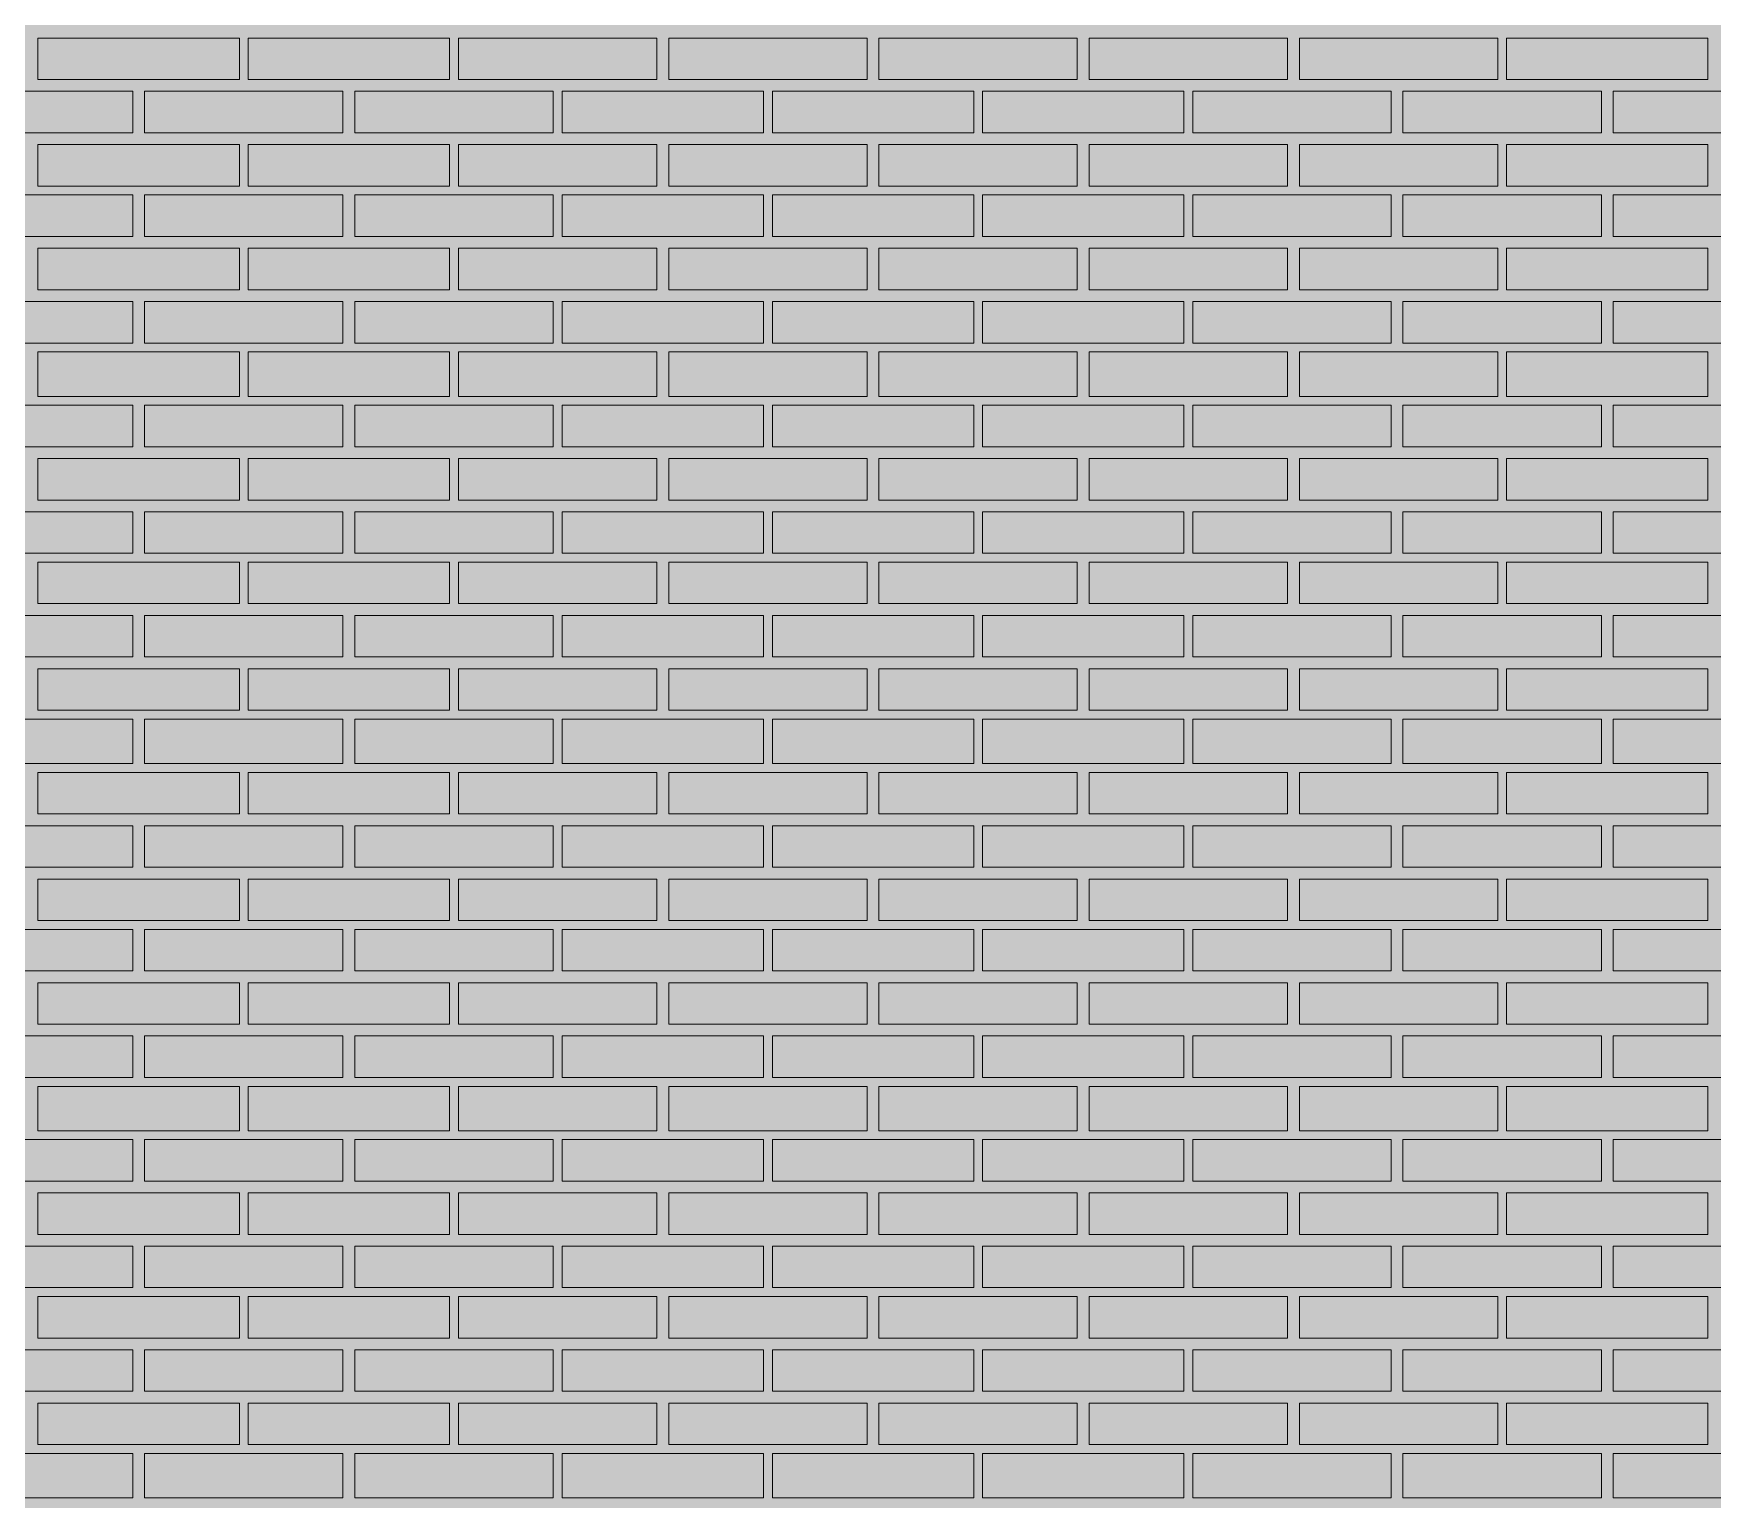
# Model space of a CAD drawing. Header units: millimetres. Extents: x -28928 to 100580, y -22867 to 36490.
# Drawn here: x -17367 to -14968, y 20496 to 22590 of the extents above; entities that cross this region are included whole.
import ezdxf

# ---------------------------------------------------------------- set-up
doc = ezdxf.new("R2010")
doc.units = ezdxf.units.MM
doc.layers.add('PDF _Геометрия', color=7, linetype='Continuous', true_color=0x8f8e8d)
doc.layers.add('PDF _Сплошная заливка', color=7, linetype='Continuous', true_color=0xffffff)

msp = doc.modelspace()

# ---------------------------------------------------------------- hatches: boundary and pattern name
at = {"layer": 'PDF _Сплошная заливка', "true_color": 0xdcd6cf, "transparency": 33554559}
msp.add_hatch(color=254, dxfattribs=at).paths.add_polyline_path([(-18676.6, 16343.4), (-18676.6, 19592.6), (-17276.3, 19592.6), (-17276.3, 16343.4), (19112.6, 16343.4), (19112.6, 30089.1), (-21853.9, 30089.1), (-21853.9, 16343.4), (-21375.9, 16343.4), (-21375.9, 19592.6), (-19277.4, 19592.6), (-19277.4, 16343.4)])

# ---------------------------------------------------------------- linework, layer by layer
at = {"layer": 'PDF _Геометрия', "lineweight": 9}
for points in [[(-17073.2, 22583.7), (-17073.2, 22524.5), (-17360.9, 22524.5), (-17360.9, 22583.7)], [(-16772.8, 22583.7), (-16772.8, 22524.5), (-17060.5, 22524.5), (-17060.5, 22583.7)], [(-16476.6, 22583.7), (-16476.6, 22524.5), (-16760.1, 22524.5), (-16760.1, 22583.7)], [(-16176.3, 22583.7), (-16176.3, 22524.5), (-16459.7, 22524.5), (-16459.7, 22583.7)], [(-15875.9, 22583.7), (-15875.9, 22524.5), (-16159.3, 22524.5), (-16159.3, 22583.7)], [(-15575.5, 22583.7), (-15575.5, 22524.5), (-15858.9, 22524.5), (-15858.9, 22583.7)], [(-15275.1, 22583.7), (-15275.1, 22524.5), (-15558.6, 22524.5), (-15558.6, 22583.7)], [(-14974.7, 22583.7), (-14974.7, 22524.5), (-15262.4, 22524.5), (-15262.4, 22583.7)], [(-17225.5, 22448.4), (-17365.1, 22448.4), (-17508.9, 22448.4), (-17508.9, 22507.6), (-17365.1, 22507.6), (-17225.5, 22507.6)], [(-16925.1, 22448.4), (-17068.9, 22448.4), (-17208.6, 22448.4), (-17208.6, 22507.6), (-17068.9, 22507.6), (-16925.1, 22507.6)], [(-16624.7, 22448.4), (-16768.6, 22448.4), (-16908.2, 22448.4), (-16908.2, 22507.6), (-16768.6, 22507.6), (-16624.7, 22507.6)], [(-16324.3, 22448.4), (-16468.2, 22448.4), (-16612, 22448.4), (-16612, 22507.6), (-16468.2, 22507.6), (-16324.3, 22507.6)], [(-16023.9, 22448.4), (-16167.8, 22448.4), (-16311.6, 22448.4), (-16311.6, 22507.6), (-16167.8, 22507.6), (-16023.9, 22507.6)], [(-15723.6, 22448.4), (-15867.4, 22448.4), (-16011.3, 22448.4), (-16011.3, 22507.6), (-15867.4, 22507.6), (-15723.6, 22507.6)], [(-15427.4, 22448.4), (-15567, 22448.4), (-15710.9, 22448.4), (-15710.9, 22507.6), (-15567, 22507.6), (-15427.4, 22507.6)], [(-15127, 22448.4), (-15266.6, 22448.4), (-15410.5, 22448.4), (-15410.5, 22507.6), (-15266.6, 22507.6), (-15127, 22507.6)], [(-14826.6, 22448.4), (-14970.5, 22448.4), (-15110.1, 22448.4), (-15110.1, 22507.6), (-14970.5, 22507.6), (-14826.6, 22507.6)], [(-17073.2, 22431.4), (-17073.2, 22372.2), (-17360.9, 22372.2), (-17360.9, 22431.4)], [(-16772.8, 22431.4), (-16772.8, 22372.2), (-17060.5, 22372.2), (-17060.5, 22431.4)], [(-16476.6, 22431.4), (-16476.6, 22372.2), (-16760.1, 22372.2), (-16760.1, 22431.4)], [(-16176.3, 22431.4), (-16176.3, 22372.2), (-16459.7, 22372.2), (-16459.7, 22431.4)], [(-15875.9, 22431.4), (-15875.9, 22372.2), (-16159.3, 22372.2), (-16159.3, 22431.4)], [(-15575.5, 22431.4), (-15575.5, 22372.2), (-15858.9, 22372.2), (-15858.9, 22431.4)], [(-15275.1, 22431.4), (-15275.1, 22372.2), (-15558.6, 22372.2), (-15558.6, 22431.4)], [(-14974.7, 22431.4), (-14974.7, 22372.2), (-15262.4, 22372.2), (-15262.4, 22431.4)], [(-17225.5, 22300.3), (-17365.1, 22300.3), (-17508.9, 22300.3), (-17508.9, 22359.5), (-17365.1, 22359.5), (-17225.5, 22359.5)], [(-16925.1, 22300.3), (-17068.9, 22300.3), (-17208.6, 22300.3), (-17208.6, 22359.5), (-17068.9, 22359.5), (-16925.1, 22359.5)], [(-16624.7, 22300.3), (-16768.6, 22300.3), (-16908.2, 22300.3), (-16908.2, 22359.5), (-16768.6, 22359.5), (-16624.7, 22359.5)], [(-16324.3, 22300.3), (-16468.2, 22300.3), (-16612, 22300.3), (-16612, 22359.5), (-16468.2, 22359.5), (-16324.3, 22359.5)], [(-16023.9, 22300.3), (-16167.8, 22300.3), (-16311.6, 22300.3), (-16311.6, 22359.5), (-16167.8, 22359.5), (-16023.9, 22359.5)], [(-15723.6, 22300.3), (-15867.4, 22300.3), (-16011.3, 22300.3), (-16011.3, 22359.5), (-15867.4, 22359.5), (-15723.6, 22359.5)], [(-15427.4, 22300.3), (-15567, 22300.3), (-15710.9, 22300.3), (-15710.9, 22359.5), (-15567, 22359.5), (-15427.4, 22359.5)], [(-15127, 22300.3), (-15266.6, 22300.3), (-15410.5, 22300.3), (-15410.5, 22359.5), (-15266.6, 22359.5), (-15127, 22359.5)], [(-14826.6, 22300.3), (-14970.5, 22300.3), (-15110.1, 22300.3), (-15110.1, 22359.5), (-14970.5, 22359.5), (-14826.6, 22359.5)], [(-17073.2, 22283.4), (-17073.2, 22224.1), (-17360.9, 22224.1), (-17360.9, 22283.4)], [(-16772.8, 22283.4), (-16772.8, 22224.1), (-17060.5, 22224.1), (-17060.5, 22283.4)], [(-16476.6, 22283.4), (-16476.6, 22224.1), (-16760.1, 22224.1), (-16760.1, 22283.4)], [(-16176.3, 22283.4), (-16176.3, 22224.1), (-16459.7, 22224.1), (-16459.7, 22283.4)], [(-15875.9, 22283.4), (-15875.9, 22224.1), (-16159.3, 22224.1), (-16159.3, 22283.4)], [(-15575.5, 22283.4), (-15575.5, 22224.1), (-15858.9, 22224.1), (-15858.9, 22283.4)], [(-15275.1, 22283.4), (-15275.1, 22224.1), (-15558.6, 22224.1), (-15558.6, 22283.4)], [(-14974.7, 22283.4), (-14974.7, 22224.1), (-15262.4, 22224.1), (-15262.4, 22283.4)], [(-17225.5, 22148), (-17365.1, 22148), (-17508.9, 22148), (-17508.9, 22207.2), (-17365.1, 22207.2), (-17225.5, 22207.2)], [(-16925.1, 22148), (-17068.9, 22148), (-17208.6, 22148), (-17208.6, 22207.2), (-17068.9, 22207.2), (-16925.1, 22207.2)], [(-16624.7, 22148), (-16768.6, 22148), (-16908.2, 22148), (-16908.2, 22207.2), (-16768.6, 22207.2), (-16624.7, 22207.2)], [(-16324.3, 22148), (-16468.2, 22148), (-16612, 22148), (-16612, 22207.2), (-16468.2, 22207.2), (-16324.3, 22207.2)], [(-16023.9, 22148), (-16167.8, 22148), (-16311.6, 22148), (-16311.6, 22207.2), (-16167.8, 22207.2), (-16023.9, 22207.2)], [(-15723.6, 22148), (-15867.4, 22148), (-16011.3, 22148), (-16011.3, 22207.2), (-15867.4, 22207.2), (-15723.6, 22207.2)], [(-15427.4, 22148), (-15567, 22148), (-15710.9, 22148), (-15710.9, 22207.2), (-15567, 22207.2), (-15427.4, 22207.2)], [(-15127, 22148), (-15266.6, 22148), (-15410.5, 22148), (-15410.5, 22207.2), (-15266.6, 22207.2), (-15127, 22207.2)], [(-14826.6, 22148), (-14970.5, 22148), (-15110.1, 22148), (-15110.1, 22207.2), (-14970.5, 22207.2), (-14826.6, 22207.2)], [(-17073.2, 22135.3), (-17073.2, 22071.8), (-17360.9, 22071.8), (-17360.9, 22135.3)], [(-16772.8, 22135.3), (-16772.8, 22071.8), (-17060.5, 22071.8), (-17060.5, 22135.3)], [(-16476.6, 22135.3), (-16476.6, 22071.8), (-16760.1, 22071.8), (-16760.1, 22135.3)], [(-16176.3, 22135.3), (-16176.3, 22071.8), (-16459.7, 22071.8), (-16459.7, 22135.3)], [(-15875.9, 22135.3), (-15875.9, 22071.8), (-16159.3, 22071.8), (-16159.3, 22135.3)], [(-15575.5, 22135.3), (-15575.5, 22071.8), (-15858.9, 22071.8), (-15858.9, 22135.3)], [(-15275.1, 22135.3), (-15275.1, 22071.8), (-15558.6, 22071.8), (-15558.6, 22135.3)], [(-14974.7, 22135.3), (-14974.7, 22071.8), (-15262.4, 22071.8), (-15262.4, 22135.3)], [(-17225.5, 21999.9), (-17365.1, 21999.9), (-17508.9, 21999.9), (-17508.9, 22059.1), (-17365.1, 22059.1), (-17225.5, 22059.1)], [(-16925.1, 21999.9), (-17068.9, 21999.9), (-17208.6, 21999.9), (-17208.6, 22059.1), (-17068.9, 22059.1), (-16925.1, 22059.1)], [(-16624.7, 21999.9), (-16768.6, 21999.9), (-16908.2, 21999.9), (-16908.2, 22059.1), (-16768.6, 22059.1), (-16624.7, 22059.1)], [(-16324.3, 21999.9), (-16468.2, 21999.9), (-16612, 21999.9), (-16612, 22059.1), (-16468.2, 22059.1), (-16324.3, 22059.1)], [(-16023.9, 21999.9), (-16167.8, 21999.9), (-16311.6, 21999.9), (-16311.6, 22059.1), (-16167.8, 22059.1), (-16023.9, 22059.1)], [(-15723.6, 21999.9), (-15867.4, 21999.9), (-16011.3, 21999.9), (-16011.3, 22059.1), (-15867.4, 22059.1), (-15723.6, 22059.1)], [(-15427.4, 21999.9), (-15567, 21999.9), (-15710.9, 21999.9), (-15710.9, 22059.1), (-15567, 22059.1), (-15427.4, 22059.1)], [(-15127, 21999.9), (-15266.6, 21999.9), (-15410.5, 21999.9), (-15410.5, 22059.1), (-15266.6, 22059.1), (-15127, 22059.1)], [(-14826.6, 21999.9), (-14970.5, 21999.9), (-15110.1, 21999.9), (-15110.1, 22059.1), (-14970.5, 22059.1), (-14826.6, 22059.1)], [(-17073.2, 21983), (-17073.2, 21923.7), (-17360.9, 21923.7), (-17360.9, 21983)], [(-16772.8, 21983), (-16772.8, 21923.7), (-17060.5, 21923.7), (-17060.5, 21983)], [(-16476.6, 21983), (-16476.6, 21923.7), (-16760.1, 21923.7), (-16760.1, 21983)], [(-16176.3, 21983), (-16176.3, 21923.7), (-16459.7, 21923.7), (-16459.7, 21983)], [(-15875.9, 21983), (-15875.9, 21923.7), (-16159.3, 21923.7), (-16159.3, 21983)], [(-15575.5, 21983), (-15575.5, 21923.7), (-15858.9, 21923.7), (-15858.9, 21983)], [(-15275.1, 21983), (-15275.1, 21923.7), (-15558.6, 21923.7), (-15558.6, 21983)], [(-14974.7, 21983), (-14974.7, 21923.7), (-15262.4, 21923.7), (-15262.4, 21983)], [(-17225.5, 21847.6), (-17365.1, 21847.6), (-17508.9, 21847.6), (-17508.9, 21906.8), (-17365.1, 21906.8), (-17225.5, 21906.8)], [(-16925.1, 21847.6), (-17068.9, 21847.6), (-17208.6, 21847.6), (-17208.6, 21906.8), (-17068.9, 21906.8), (-16925.1, 21906.8)], [(-16624.7, 21847.6), (-16768.6, 21847.6), (-16908.2, 21847.6), (-16908.2, 21906.8), (-16768.6, 21906.8), (-16624.7, 21906.8)], [(-16324.3, 21847.6), (-16468.2, 21847.6), (-16612, 21847.6), (-16612, 21906.8), (-16468.2, 21906.8), (-16324.3, 21906.8)], [(-16023.9, 21847.6), (-16167.8, 21847.6), (-16311.6, 21847.6), (-16311.6, 21906.8), (-16167.8, 21906.8), (-16023.9, 21906.8)], [(-15723.6, 21847.6), (-15867.4, 21847.6), (-16011.3, 21847.6), (-16011.3, 21906.8), (-15867.4, 21906.8), (-15723.6, 21906.8)], [(-15427.4, 21847.6), (-15567, 21847.6), (-15710.9, 21847.6), (-15710.9, 21906.8), (-15567, 21906.8), (-15427.4, 21906.8)], [(-15127, 21847.6), (-15266.6, 21847.6), (-15410.5, 21847.6), (-15410.5, 21906.8), (-15266.6, 21906.8), (-15127, 21906.8)], [(-14826.6, 21847.6), (-14970.5, 21847.6), (-15110.1, 21847.6), (-15110.1, 21906.8), (-14970.5, 21906.8), (-14826.6, 21906.8)], [(-17073.2, 21834.9), (-17073.2, 21775.7), (-17360.9, 21775.7), (-17360.9, 21834.9)], [(-16772.8, 21834.9), (-16772.8, 21775.7), (-17060.5, 21775.7), (-17060.5, 21834.9)], [(-16476.6, 21834.9), (-16476.6, 21775.7), (-16760.1, 21775.7), (-16760.1, 21834.9)], [(-16176.3, 21834.9), (-16176.3, 21775.7), (-16459.7, 21775.7), (-16459.7, 21834.9)], [(-15875.9, 21834.9), (-15875.9, 21775.7), (-16159.3, 21775.7), (-16159.3, 21834.9)], [(-15575.5, 21834.9), (-15575.5, 21775.7), (-15858.9, 21775.7), (-15858.9, 21834.9)], [(-15275.1, 21834.9), (-15275.1, 21775.7), (-15558.6, 21775.7), (-15558.6, 21834.9)], [(-14974.7, 21834.9), (-14974.7, 21775.7), (-15262.4, 21775.7), (-15262.4, 21834.9)], [(-17225.5, 21699.5), (-17365.1, 21699.5), (-17508.9, 21699.5), (-17508.9, 21758.7), (-17365.1, 21758.7), (-17225.5, 21758.7)], [(-16925.1, 21699.5), (-17068.9, 21699.5), (-17208.6, 21699.5), (-17208.6, 21758.7), (-17068.9, 21758.7), (-16925.1, 21758.7)], [(-16624.7, 21699.5), (-16768.6, 21699.5), (-16908.2, 21699.5), (-16908.2, 21758.7), (-16768.6, 21758.7), (-16624.7, 21758.7)], [(-16324.3, 21699.5), (-16468.2, 21699.5), (-16612, 21699.5), (-16612, 21758.7), (-16468.2, 21758.7), (-16324.3, 21758.7)], [(-16023.9, 21699.5), (-16167.8, 21699.5), (-16311.6, 21699.5), (-16311.6, 21758.7), (-16167.8, 21758.7), (-16023.9, 21758.7)], [(-15723.6, 21699.5), (-15867.4, 21699.5), (-16011.3, 21699.5), (-16011.3, 21758.7), (-15867.4, 21758.7), (-15723.6, 21758.7)], [(-15427.4, 21699.5), (-15567, 21699.5), (-15710.9, 21699.5), (-15710.9, 21758.7), (-15567, 21758.7), (-15427.4, 21758.7)], [(-15127, 21699.5), (-15266.6, 21699.5), (-15410.5, 21699.5), (-15410.5, 21758.7), (-15266.6, 21758.7), (-15127, 21758.7)], [(-14826.6, 21699.5), (-14970.5, 21699.5), (-15110.1, 21699.5), (-15110.1, 21758.7), (-14970.5, 21758.7), (-14826.6, 21758.7)], [(-17073.2, 21682.6), (-17073.2, 21623.4), (-17360.9, 21623.4), (-17360.9, 21682.6)], [(-16772.8, 21682.6), (-16772.8, 21623.4), (-17060.5, 21623.4), (-17060.5, 21682.6)], [(-16476.6, 21682.6), (-16476.6, 21623.4), (-16760.1, 21623.4), (-16760.1, 21682.6)], [(-16176.3, 21682.6), (-16176.3, 21623.4), (-16459.7, 21623.4), (-16459.7, 21682.6)], [(-15875.9, 21682.6), (-15875.9, 21623.4), (-16159.3, 21623.4), (-16159.3, 21682.6)], [(-15575.5, 21682.6), (-15575.5, 21623.4), (-15858.9, 21623.4), (-15858.9, 21682.6)], [(-15275.1, 21682.6), (-15275.1, 21623.4), (-15558.6, 21623.4), (-15558.6, 21682.6)], [(-14974.7, 21682.6), (-14974.7, 21623.4), (-15262.4, 21623.4), (-15262.4, 21682.6)], [(-17225.5, 21547.2), (-17365.1, 21547.2), (-17508.9, 21547.2), (-17508.9, 21610.7), (-17365.1, 21610.7), (-17225.5, 21610.7)], [(-16925.1, 21547.2), (-17068.9, 21547.2), (-17208.6, 21547.2), (-17208.6, 21610.7), (-17068.9, 21610.7), (-16925.1, 21610.7)], [(-16624.7, 21547.2), (-16768.6, 21547.2), (-16908.2, 21547.2), (-16908.2, 21610.7), (-16768.6, 21610.7), (-16624.7, 21610.7)], [(-16324.3, 21547.2), (-16468.2, 21547.2), (-16612, 21547.2), (-16612, 21610.7), (-16468.2, 21610.7), (-16324.3, 21610.7)], [(-16023.9, 21547.2), (-16167.8, 21547.2), (-16311.6, 21547.2), (-16311.6, 21610.7), (-16167.8, 21610.7), (-16023.9, 21610.7)], [(-15723.6, 21547.2), (-15867.4, 21547.2), (-16011.3, 21547.2), (-16011.3, 21610.7), (-15867.4, 21610.7), (-15723.6, 21610.7)], [(-15427.4, 21547.2), (-15567, 21547.2), (-15710.9, 21547.2), (-15710.9, 21610.7), (-15567, 21610.7), (-15427.4, 21610.7)], [(-15127, 21547.2), (-15266.6, 21547.2), (-15410.5, 21547.2), (-15410.5, 21610.7), (-15266.6, 21610.7), (-15127, 21610.7)], [(-14826.6, 21547.2), (-14970.5, 21547.2), (-15110.1, 21547.2), (-15110.1, 21610.7), (-14970.5, 21610.7), (-14826.6, 21610.7)], [(-17073.2, 21534.5), (-17073.2, 21475.3), (-17360.9, 21475.3), (-17360.9, 21534.5)], [(-16772.8, 21534.5), (-16772.8, 21475.3), (-17060.5, 21475.3), (-17060.5, 21534.5)], [(-16476.6, 21534.5), (-16476.6, 21475.3), (-16760.1, 21475.3), (-16760.1, 21534.5)], [(-16176.3, 21534.5), (-16176.3, 21475.3), (-16459.7, 21475.3), (-16459.7, 21534.5)], [(-15875.9, 21534.5), (-15875.9, 21475.3), (-16159.3, 21475.3), (-16159.3, 21534.5)], [(-15575.5, 21534.5), (-15575.5, 21475.3), (-15858.9, 21475.3), (-15858.9, 21534.5)], [(-15275.1, 21534.5), (-15275.1, 21475.3), (-15558.6, 21475.3), (-15558.6, 21534.5)], [(-14974.7, 21534.5), (-14974.7, 21475.3), (-15262.4, 21475.3), (-15262.4, 21534.5)], [(-17225.5, 21399.1), (-17365.1, 21399.1), (-17508.9, 21399.1), (-17508.9, 21458.4), (-17365.1, 21458.4), (-17225.5, 21458.4)], [(-16925.1, 21399.1), (-17068.9, 21399.1), (-17208.6, 21399.1), (-17208.6, 21458.4), (-17068.9, 21458.4), (-16925.1, 21458.4)], [(-16624.7, 21399.1), (-16768.6, 21399.1), (-16908.2, 21399.1), (-16908.2, 21458.4), (-16768.6, 21458.4), (-16624.7, 21458.4)], [(-16324.3, 21399.1), (-16468.2, 21399.1), (-16612, 21399.1), (-16612, 21458.4), (-16468.2, 21458.4), (-16324.3, 21458.4)], [(-16023.9, 21399.1), (-16167.8, 21399.1), (-16311.6, 21399.1), (-16311.6, 21458.4), (-16167.8, 21458.4), (-16023.9, 21458.4)], [(-15723.6, 21399.1), (-15867.4, 21399.1), (-16011.3, 21399.1), (-16011.3, 21458.4), (-15867.4, 21458.4), (-15723.6, 21458.4)], [(-15427.4, 21399.1), (-15567, 21399.1), (-15710.9, 21399.1), (-15710.9, 21458.4), (-15567, 21458.4), (-15427.4, 21458.4)], [(-15127, 21399.1), (-15266.6, 21399.1), (-15410.5, 21399.1), (-15410.5, 21458.4), (-15266.6, 21458.4), (-15127, 21458.4)], [(-14826.6, 21399.1), (-14970.5, 21399.1), (-15110.1, 21399.1), (-15110.1, 21458.4), (-14970.5, 21458.4), (-14826.6, 21458.4)], [(-17073.2, 21382.2), (-17073.2, 21323), (-17360.9, 21323), (-17360.9, 21382.2)], [(-16772.8, 21382.2), (-16772.8, 21323), (-17060.5, 21323), (-17060.5, 21382.2)], [(-16476.6, 21382.2), (-16476.6, 21323), (-16760.1, 21323), (-16760.1, 21382.2)], [(-16176.3, 21382.2), (-16176.3, 21323), (-16459.7, 21323), (-16459.7, 21382.2)], [(-15875.9, 21382.2), (-15875.9, 21323), (-16159.3, 21323), (-16159.3, 21382.2)], [(-15575.5, 21382.2), (-15575.5, 21323), (-15858.9, 21323), (-15858.9, 21382.2)], [(-15275.1, 21382.2), (-15275.1, 21323), (-15558.6, 21323), (-15558.6, 21382.2)], [(-14974.7, 21382.2), (-14974.7, 21323), (-15262.4, 21323), (-15262.4, 21382.2)], [(-17225.5, 21251), (-17365.1, 21251), (-17508.9, 21251), (-17508.9, 21310.3), (-17365.1, 21310.3), (-17225.5, 21310.3)], [(-16925.1, 21251), (-17068.9, 21251), (-17208.6, 21251), (-17208.6, 21310.3), (-17068.9, 21310.3), (-16925.1, 21310.3)], [(-16624.7, 21251), (-16768.6, 21251), (-16908.2, 21251), (-16908.2, 21310.3), (-16768.6, 21310.3), (-16624.7, 21310.3)], [(-16324.3, 21251), (-16468.2, 21251), (-16612, 21251), (-16612, 21310.3), (-16468.2, 21310.3), (-16324.3, 21310.3)], [(-16023.9, 21251), (-16167.8, 21251), (-16311.6, 21251), (-16311.6, 21310.3), (-16167.8, 21310.3), (-16023.9, 21310.3)], [(-15723.6, 21251), (-15867.4, 21251), (-16011.3, 21251), (-16011.3, 21310.3), (-15867.4, 21310.3), (-15723.6, 21310.3)], [(-15427.4, 21251), (-15567, 21251), (-15710.9, 21251), (-15710.9, 21310.3), (-15567, 21310.3), (-15427.4, 21310.3)], [(-15127, 21251), (-15266.6, 21251), (-15410.5, 21251), (-15410.5, 21310.3), (-15266.6, 21310.3), (-15127, 21310.3)], [(-14826.6, 21251), (-14970.5, 21251), (-15110.1, 21251), (-15110.1, 21310.3), (-14970.5, 21310.3), (-14826.6, 21310.3)], [(-17073.2, 21234.1), (-17073.2, 21174.9), (-17360.9, 21174.9), (-17360.9, 21234.1)], [(-16772.8, 21234.1), (-16772.8, 21174.9), (-17060.5, 21174.9), (-17060.5, 21234.1)], [(-16476.6, 21234.1), (-16476.6, 21174.9), (-16760.1, 21174.9), (-16760.1, 21234.1)], [(-16176.3, 21234.1), (-16176.3, 21174.9), (-16459.7, 21174.9), (-16459.7, 21234.1)], [(-15875.9, 21234.1), (-15875.9, 21174.9), (-16159.3, 21174.9), (-16159.3, 21234.1)], [(-15575.5, 21234.1), (-15575.5, 21174.9), (-15858.9, 21174.9), (-15858.9, 21234.1)], [(-15275.1, 21234.1), (-15275.1, 21174.9), (-15558.6, 21174.9), (-15558.6, 21234.1)], [(-14974.7, 21234.1), (-14974.7, 21174.9), (-15262.4, 21174.9), (-15262.4, 21234.1)], [(-17225.5, 21098.7), (-17365.1, 21098.7), (-17508.9, 21098.7), (-17508.9, 21158), (-17365.1, 21158), (-17225.5, 21158)], [(-16925.1, 21098.7), (-17068.9, 21098.7), (-17208.6, 21098.7), (-17208.6, 21158), (-17068.9, 21158), (-16925.1, 21158)], [(-16624.7, 21098.7), (-16768.6, 21098.7), (-16908.2, 21098.7), (-16908.2, 21158), (-16768.6, 21158), (-16624.7, 21158)], [(-16324.3, 21098.7), (-16468.2, 21098.7), (-16612, 21098.7), (-16612, 21158), (-16468.2, 21158), (-16324.3, 21158)], [(-16023.9, 21098.7), (-16167.8, 21098.7), (-16311.6, 21098.7), (-16311.6, 21158), (-16167.8, 21158), (-16023.9, 21158)], [(-15723.6, 21098.7), (-15867.4, 21098.7), (-16011.3, 21098.7), (-16011.3, 21158), (-15867.4, 21158), (-15723.6, 21158)], [(-15427.4, 21098.7), (-15567, 21098.7), (-15710.9, 21098.7), (-15710.9, 21158), (-15567, 21158), (-15427.4, 21158)], [(-15127, 21098.7), (-15266.6, 21098.7), (-15410.5, 21098.7), (-15410.5, 21158), (-15266.6, 21158), (-15127, 21158)], [(-14826.6, 21098.7), (-14970.5, 21098.7), (-15110.1, 21098.7), (-15110.1, 21158), (-14970.5, 21158), (-14826.6, 21158)], [(-17073.2, 21086), (-17073.2, 21022.6), (-17360.9, 21022.6), (-17360.9, 21086)], [(-16772.8, 21086), (-16772.8, 21022.6), (-17060.5, 21022.6), (-17060.5, 21086)], [(-16476.6, 21086), (-16476.6, 21022.6), (-16760.1, 21022.6), (-16760.1, 21086)], [(-16176.3, 21086), (-16176.3, 21022.6), (-16459.7, 21022.6), (-16459.7, 21086)], [(-15875.9, 21086), (-15875.9, 21022.6), (-16159.3, 21022.6), (-16159.3, 21086)], [(-15575.5, 21086), (-15575.5, 21022.6), (-15858.9, 21022.6), (-15858.9, 21086)], [(-15275.1, 21086), (-15275.1, 21022.6), (-15558.6, 21022.6), (-15558.6, 21086)], [(-14974.7, 21086), (-14974.7, 21022.6), (-15262.4, 21022.6), (-15262.4, 21086)], [(-17225.5, 20950.7), (-17365.1, 20950.7), (-17508.9, 20950.7), (-17508.9, 21009.9), (-17365.1, 21009.9), (-17225.5, 21009.9)], [(-16925.1, 20950.7), (-17068.9, 20950.7), (-17208.6, 20950.7), (-17208.6, 21009.9), (-17068.9, 21009.9), (-16925.1, 21009.9)], [(-16624.7, 20950.7), (-16768.6, 20950.7), (-16908.2, 20950.7), (-16908.2, 21009.9), (-16768.6, 21009.9), (-16624.7, 21009.9)], [(-16324.3, 20950.7), (-16468.2, 20950.7), (-16612, 20950.7), (-16612, 21009.9), (-16468.2, 21009.9), (-16324.3, 21009.9)], [(-16023.9, 20950.7), (-16167.8, 20950.7), (-16311.6, 20950.7), (-16311.6, 21009.9), (-16167.8, 21009.9), (-16023.9, 21009.9)], [(-15723.6, 20950.7), (-15867.4, 20950.7), (-16011.3, 20950.7), (-16011.3, 21009.9), (-15867.4, 21009.9), (-15723.6, 21009.9)], [(-15427.4, 20950.7), (-15567, 20950.7), (-15710.9, 20950.7), (-15710.9, 21009.9), (-15567, 21009.9), (-15427.4, 21009.9)], [(-15127, 20950.7), (-15266.6, 20950.7), (-15410.5, 20950.7), (-15410.5, 21009.9), (-15266.6, 21009.9), (-15127, 21009.9)], [(-14826.6, 20950.7), (-14970.5, 20950.7), (-15110.1, 20950.7), (-15110.1, 21009.9), (-14970.5, 21009.9), (-14826.6, 21009.9)], [(-17073.2, 20933.7), (-17073.2, 20874.5), (-17360.9, 20874.5), (-17360.9, 20933.7)], [(-16772.8, 20933.7), (-16772.8, 20874.5), (-17060.5, 20874.5), (-17060.5, 20933.7)], [(-16476.6, 20933.7), (-16476.6, 20874.5), (-16760.1, 20874.5), (-16760.1, 20933.7)], [(-16176.3, 20933.7), (-16176.3, 20874.5), (-16459.7, 20874.5), (-16459.7, 20933.7)], [(-15875.9, 20933.7), (-15875.9, 20874.5), (-16159.3, 20874.5), (-16159.3, 20933.7)], [(-15575.5, 20933.7), (-15575.5, 20874.5), (-15858.9, 20874.5), (-15858.9, 20933.7)], [(-15275.1, 20933.7), (-15275.1, 20874.5), (-15558.6, 20874.5), (-15558.6, 20933.7)], [(-14974.7, 20933.7), (-14974.7, 20874.5), (-15262.4, 20874.5), (-15262.4, 20933.7)], [(-17225.5, 20798.4), (-17365.1, 20798.4), (-17508.9, 20798.4), (-17508.9, 20857.6), (-17365.1, 20857.6), (-17225.5, 20857.6)], [(-16925.1, 20798.4), (-17068.9, 20798.4), (-17208.6, 20798.4), (-17208.6, 20857.6), (-17068.9, 20857.6), (-16925.1, 20857.6)], [(-16624.7, 20798.4), (-16768.6, 20798.4), (-16908.2, 20798.4), (-16908.2, 20857.6), (-16768.6, 20857.6), (-16624.7, 20857.6)], [(-16324.3, 20798.4), (-16468.2, 20798.4), (-16612, 20798.4), (-16612, 20857.6), (-16468.2, 20857.6), (-16324.3, 20857.6)], [(-16023.9, 20798.4), (-16167.8, 20798.4), (-16311.6, 20798.4), (-16311.6, 20857.6), (-16167.8, 20857.6), (-16023.9, 20857.6)], [(-15723.6, 20798.4), (-15867.4, 20798.4), (-16011.3, 20798.4), (-16011.3, 20857.6), (-15867.4, 20857.6), (-15723.6, 20857.6)], [(-15427.4, 20798.4), (-15567, 20798.4), (-15710.9, 20798.4), (-15710.9, 20857.6), (-15567, 20857.6), (-15427.4, 20857.6)], [(-15127, 20798.4), (-15266.6, 20798.4), (-15410.5, 20798.4), (-15410.5, 20857.6), (-15266.6, 20857.6), (-15127, 20857.6)], [(-14826.6, 20798.4), (-14970.5, 20798.4), (-15110.1, 20798.4), (-15110.1, 20857.6), (-14970.5, 20857.6), (-14826.6, 20857.6)], [(-17073.2, 20785.7), (-17073.2, 20726.4), (-17360.9, 20726.4), (-17360.9, 20785.7)], [(-16772.8, 20785.7), (-16772.8, 20726.4), (-17060.5, 20726.4), (-17060.5, 20785.7)], [(-16476.6, 20785.7), (-16476.6, 20726.4), (-16760.1, 20726.4), (-16760.1, 20785.7)], [(-16176.3, 20785.7), (-16176.3, 20726.4), (-16459.7, 20726.4), (-16459.7, 20785.7)], [(-15875.9, 20785.7), (-15875.9, 20726.4), (-16159.3, 20726.4), (-16159.3, 20785.7)], [(-15575.5, 20785.7), (-15575.5, 20726.4), (-15858.9, 20726.4), (-15858.9, 20785.7)], [(-15275.1, 20785.7), (-15275.1, 20726.4), (-15558.6, 20726.4), (-15558.6, 20785.7)], [(-14974.7, 20785.7), (-14974.7, 20726.4), (-15262.4, 20726.4), (-15262.4, 20785.7)], [(-17225.5, 20650.3), (-17365.1, 20650.3), (-17508.9, 20650.3), (-17508.9, 20709.5), (-17365.1, 20709.5), (-17225.5, 20709.5)], [(-16925.1, 20650.3), (-17068.9, 20650.3), (-17208.6, 20650.3), (-17208.6, 20709.5), (-17068.9, 20709.5), (-16925.1, 20709.5)], [(-16624.7, 20650.3), (-16768.6, 20650.3), (-16908.2, 20650.3), (-16908.2, 20709.5), (-16768.6, 20709.5), (-16624.7, 20709.5)], [(-16324.3, 20650.3), (-16468.2, 20650.3), (-16612, 20650.3), (-16612, 20709.5), (-16468.2, 20709.5), (-16324.3, 20709.5)], [(-16023.9, 20650.3), (-16167.8, 20650.3), (-16311.6, 20650.3), (-16311.6, 20709.5), (-16167.8, 20709.5), (-16023.9, 20709.5)], [(-15723.6, 20650.3), (-15867.4, 20650.3), (-16011.3, 20650.3), (-16011.3, 20709.5), (-15867.4, 20709.5), (-15723.6, 20709.5)], [(-15427.4, 20650.3), (-15567, 20650.3), (-15710.9, 20650.3), (-15710.9, 20709.5), (-15567, 20709.5), (-15427.4, 20709.5)], [(-15127, 20650.3), (-15266.6, 20650.3), (-15410.5, 20650.3), (-15410.5, 20709.5), (-15266.6, 20709.5), (-15127, 20709.5)], [(-14826.6, 20650.3), (-14970.5, 20650.3), (-15110.1, 20650.3), (-15110.1, 20709.5), (-14970.5, 20709.5), (-14826.6, 20709.5)], [(-17073.2, 20633.4), (-17073.2, 20574.1), (-17360.9, 20574.1), (-17360.9, 20633.4)], [(-16772.8, 20633.4), (-16772.8, 20574.1), (-17060.5, 20574.1), (-17060.5, 20633.4)], [(-16476.6, 20633.4), (-16476.6, 20574.1), (-16760.1, 20574.1), (-16760.1, 20633.4)], [(-16176.3, 20633.4), (-16176.3, 20574.1), (-16459.7, 20574.1), (-16459.7, 20633.4)], [(-15875.9, 20633.4), (-15875.9, 20574.1), (-16159.3, 20574.1), (-16159.3, 20633.4)], [(-15575.5, 20633.4), (-15575.5, 20574.1), (-15858.9, 20574.1), (-15858.9, 20633.4)], [(-15275.1, 20633.4), (-15275.1, 20574.1), (-15558.6, 20574.1), (-15558.6, 20633.4)], [(-14974.7, 20633.4), (-14974.7, 20574.1), (-15262.4, 20574.1), (-15262.4, 20633.4)], [(-17225.5, 20498), (-17365.1, 20498), (-17508.9, 20498), (-17508.9, 20561.4), (-17365.1, 20561.4), (-17225.5, 20561.4)], [(-16925.1, 20498), (-17068.9, 20498), (-17208.6, 20498), (-17208.6, 20561.4), (-17068.9, 20561.4), (-16925.1, 20561.4)], [(-16624.7, 20498), (-16768.6, 20498), (-16908.2, 20498), (-16908.2, 20561.4), (-16768.6, 20561.4), (-16624.7, 20561.4)], [(-16324.3, 20498), (-16468.2, 20498), (-16612, 20498), (-16612, 20561.4), (-16468.2, 20561.4), (-16324.3, 20561.4)], [(-16023.9, 20498), (-16167.8, 20498), (-16311.6, 20498), (-16311.6, 20561.4), (-16167.8, 20561.4), (-16023.9, 20561.4)], [(-15723.6, 20498), (-15867.4, 20498), (-16011.3, 20498), (-16011.3, 20561.4), (-15867.4, 20561.4), (-15723.6, 20561.4)], [(-15427.4, 20498), (-15567, 20498), (-15710.9, 20498), (-15710.9, 20561.4), (-15567, 20561.4), (-15427.4, 20561.4)], [(-15127, 20498), (-15266.6, 20498), (-15410.5, 20498), (-15410.5, 20561.4), (-15266.6, 20561.4), (-15127, 20561.4)], [(-14826.6, 20498), (-14970.5, 20498), (-15110.1, 20498), (-15110.1, 20561.4), (-14970.5, 20561.4), (-14826.6, 20561.4)]]:
    msp.add_lwpolyline(points, close=True, dxfattribs=at)

doc.saveas('drawing.dxf')
